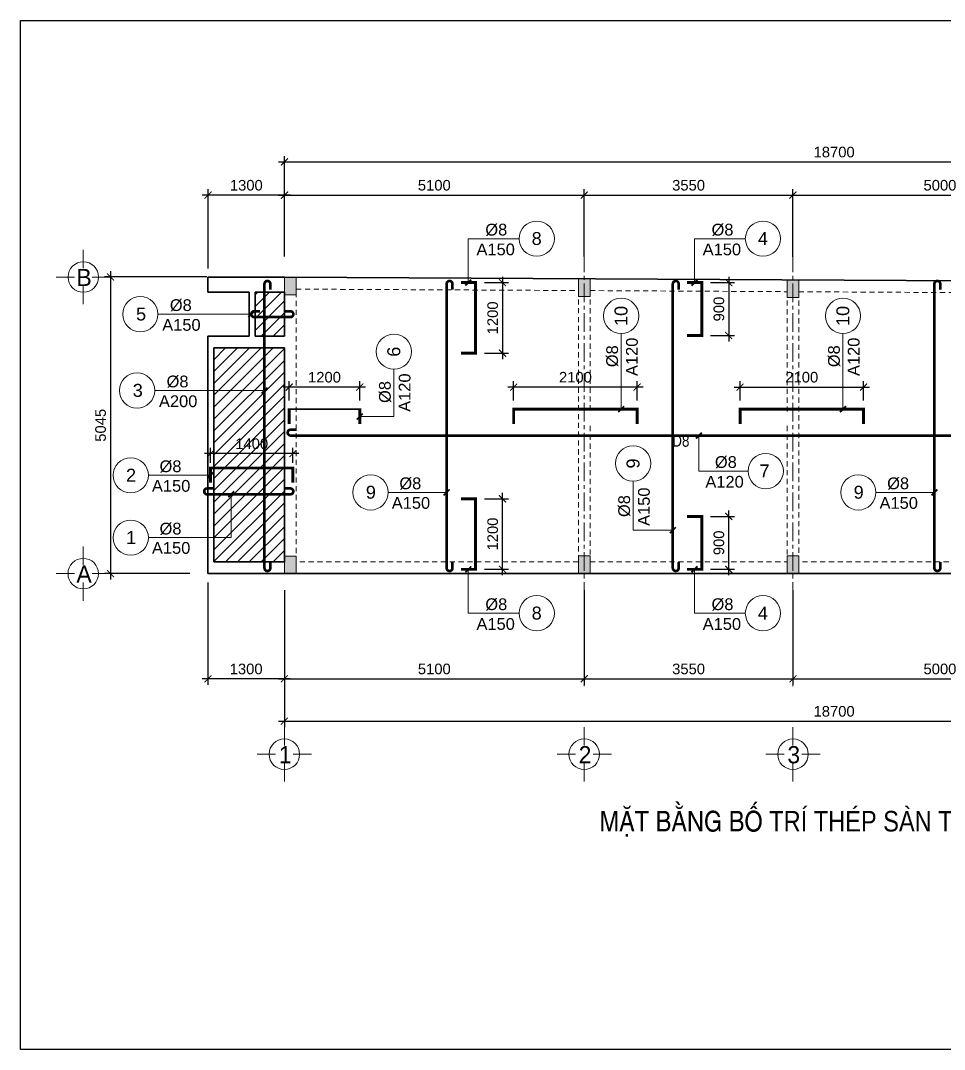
# Model space of a CAD drawing. Header units: millimetres. Extents: x -559287 to -299624, y 2351330 to 2655682.
# Drawn here: x -508897 to -493184, y 2475240 to 2492738 of the extents above; entities that cross this region are included whole.
import ezdxf
from ezdxf.enums import TextEntityAlignment as Align

# ---------------------------------------------------------------- set-up
doc = ezdxf.new("R2010")
doc.units = ezdxf.units.MM
doc.header["$LTSCALE"] = 10
for name, pattern in [('CENTER', [50.800000000000004, 31.75, -6.35, 6.35, -6.35]), ('HIDDEN', [0.3, 0.175, -0.125]), ('HIDDENX2', [0.75, 0.5, -0.25])]:
    doc.linetypes.add(name, pattern=pattern)
doc.layers.get('0').update_dxf_attribs({"lineweight": 20})
doc.layers.get('Defpoints').update_dxf_attribs({"lineweight": 20})
for name, color, linetype, lineweight in [('BTCT', 7, 'Continuous', 20), ('Dim', 251, 'Continuous', 15), ('Hatch', 137, 'Continuous', 5), ('net bao', 50, 'Continuous', 5), ('Net khuat', 76, 'HIDDENX2', 15), ('Net manh', 8, 'Continuous', 13), ('Net-thay', 252, 'Continuous', 9), ('Text', 54, 'Continuous', 25), ('Thep dai', 2, 'Continuous', 50), ('Thep doc', 140, 'Continuous', 60), ('Tim', 144, 'CENTER', 9), ('Tuong', 1, 'Continuous', 30)]:
    doc.layers.add(name, color=color, linetype=linetype, lineweight=lineweight)
doc.layers.add('ththep', color=3, linetype='Continuous')
doc.styles.add('HELVE', font='VHAVAN.TTF', dxfattribs={"height": 800})
doc.styles.add('IN-NHO', font='VHELVEN.TTF', dxfattribs={"height": 200})
doc.styles.add('NGHIA5', font='arial_0.ttf', dxfattribs={"height": 180})
doc.styles.add('STYLE1-S1', font='VHARIALN.TTF')
doc.dimstyles.new('dim100', dxfattribs={"dimscale": 100, "dimtxt": 180, "dimasz": 1.2, "dimexe": 1, "dimexo": 1.5, "dimgap": 0.75, "dimtad": 1, "dimdec": 0, "dimzin": 0, "dimdsep": 46, "dimtxsty": 'NGHIA5', "dimblk1": 'ARCHTICK', "dimblk2": 'ARCHTICK', "dimsah": 1, "dimcen": 0.09, "dimdle": 1, "dimclrd": 256, "dimclre": 256, "dimclrt": 54, "dimadec": 0, "dimazin": 0, "dimtfac": 1, "dimtdec": 0, "dimtofl": 0, "dimtmove": 2, "dimatfit": 3, "dimfxl": 0, "dimtolj": 1, "dimtzin": 0, "dimarcsym": 0})

# ---------------------------------------------------------------- blocks, each defined once
blk = doc.blocks.new('_ARCHTICK')
at = {"color": 0, "linetype": 'ByBlock', "const_width": 0.15}
blk.add_lwpolyline([(-0.5, -0.5), (0.5, 0.5)], dxfattribs=at)
blk = doc.blocks.new('*D678')
at = {"layer": 'Defpoints', "color": 0, "transparency": 16777216}
for p in [(-504410.3011356059, 2483201.710111333), (-499310.5929800128, 2483201.723476426), (-499310.5929800128, 2481542.752241842)]:
    blk.add_point(p, dxfattribs=at)
at = {"layer": 'Dim', "lineweight": -2, "transparency": 16777216}
for p, q in [((-504410.3011356059, 2483051.710111333), (-504410.3011356059, 2481442.752241842)), ((-499310.5929800128, 2483051.723476426), (-499310.5929800128, 2481442.752241842)), ((-504510.3011356059, 2481542.752241842), (-499210.5929800128, 2481542.752241842))]:
    blk.add_line(p, q, dxfattribs=at)
at = {"layer": 'Dim', "lineweight": -2, "transparency": 16777216, "xscale": 120, "yscale": 120, "zscale": 120, "rotation": 180}
blk.add_blockref('_ARCHTICK', (-504410.3011356059, 2481542.752241842), dxfattribs=at)
at = {"layer": 'Dim', "lineweight": -2, "transparency": 16777216, "xscale": 120, "yscale": 120, "zscale": 120}
blk.add_blockref('_ARCHTICK', (-499310.5929800128, 2481542.752241842), dxfattribs=at)
at = {"layer": 'Dim', "color": 54, "transparency": 16777216, "insert": (-501860.4470578093, 2481709.655379632), "char_height": 180, "attachment_point": 5, "style": 'NGHIA5'}
blk.add_mtext('\\A1;5100', dxfattribs=at)
blk = doc.blocks.new('*D679')
at = {"layer": 'Defpoints', "color": 0, "transparency": 16777216}
for p in [(-499310.5929800128, 2483201.723476426), (-495760.5929800128, 2483201.723476426), (-495760.5929800128, 2481542.752241842)]:
    blk.add_point(p, dxfattribs=at)
at = {"layer": 'Dim', "lineweight": -2, "transparency": 16777216}
for p, q in [((-499310.5929800128, 2483051.723476426), (-499310.5929800128, 2481442.752241842)), ((-495760.5929800128, 2483051.723476426), (-495760.5929800128, 2481442.752241842)), ((-499410.5929800128, 2481542.752241842), (-495660.5929800128, 2481542.752241842))]:
    blk.add_line(p, q, dxfattribs=at)
at = {"layer": 'Dim', "lineweight": -2, "transparency": 16777216, "xscale": 120, "yscale": 120, "zscale": 120, "rotation": 180}
blk.add_blockref('_ARCHTICK', (-499310.5929800128, 2481542.752241842), dxfattribs=at)
at = {"layer": 'Dim', "lineweight": -2, "transparency": 16777216, "xscale": 120, "yscale": 120, "zscale": 120}
blk.add_blockref('_ARCHTICK', (-495760.5929800128, 2481542.752241842), dxfattribs=at)
at = {"layer": 'Dim', "color": 54, "transparency": 16777216, "insert": (-497535.5929800128, 2481709.716771173), "char_height": 180, "attachment_point": 5, "style": 'NGHIA5'}
blk.add_mtext('\\A1;3550', dxfattribs=at)
blk = doc.blocks.new('*D680')
at = {"layer": 'Defpoints', "color": 0, "transparency": 16777216}
for p in [(-495760.5929800128, 2483201.723476426), (-490760.5929800128, 2483201.723476426), (-490760.5929800128, 2481542.752241842)]:
    blk.add_point(p, dxfattribs=at)
at = {"layer": 'Dim', "lineweight": -2, "transparency": 16777216}
for p, q in [((-495760.5929800128, 2483051.723476426), (-495760.5929800128, 2481442.752241842)), ((-490760.5929800128, 2483051.723476426), (-490760.5929800128, 2481442.752241842)), ((-495860.5929800128, 2481542.752241842), (-490660.5929800128, 2481542.752241842))]:
    blk.add_line(p, q, dxfattribs=at)
at = {"layer": 'Dim', "lineweight": -2, "transparency": 16777216, "xscale": 120, "yscale": 120, "zscale": 120, "rotation": 180}
blk.add_blockref('_ARCHTICK', (-495760.5929800128, 2481542.752241842), dxfattribs=at)
at = {"layer": 'Dim', "lineweight": -2, "transparency": 16777216, "xscale": 120, "yscale": 120, "zscale": 120}
blk.add_blockref('_ARCHTICK', (-490760.5929800128, 2481542.752241842), dxfattribs=at)
at = {"layer": 'Dim', "color": 54, "transparency": 16777216, "insert": (-493260.5929800128, 2481709.655379632), "char_height": 180, "attachment_point": 5, "style": 'NGHIA5'}
blk.add_mtext('\\A1;5000', dxfattribs=at)
blk = doc.blocks.new('*D682')
at = {"layer": 'Defpoints', "color": 0, "transparency": 16777216}
for p in [(-504410.3011356059, 2483201.710111333), (-485710.5929800128, 2483201.723476426), (-485710.5929800128, 2480822.229463347)]:
    blk.add_point(p, dxfattribs=at)
at = {"layer": 'Dim', "lineweight": -2, "transparency": 16777216}
for p, q in [((-504410.3011356059, 2483051.710111333), (-504410.3011356059, 2480722.229463347)), ((-485710.5929800128, 2483051.723476426), (-485710.5929800128, 2480722.229463347)), ((-504510.3011356059, 2480822.229463347), (-485610.5929800128, 2480822.229463347))]:
    blk.add_line(p, q, dxfattribs=at)
at = {"layer": 'Dim', "lineweight": -2, "transparency": 16777216, "xscale": 120, "yscale": 120, "zscale": 120, "rotation": 180}
blk.add_blockref('_ARCHTICK', (-504410.3011356059, 2480822.229463347), dxfattribs=at)
at = {"layer": 'Dim', "lineweight": -2, "transparency": 16777216, "xscale": 120, "yscale": 120, "zscale": 120}
blk.add_blockref('_ARCHTICK', (-485710.5929800128, 2480822.229463347), dxfattribs=at)
at = {"layer": 'Dim', "color": 54, "transparency": 16777216, "insert": (-495060.4470578093, 2480989.132601137), "char_height": 180, "attachment_point": 5, "style": 'NGHIA5'}
blk.add_mtext('\\A1;18700', dxfattribs=at)
blk = doc.blocks.new('truc ngang-helve')
for points in [[(0, -4.802440907544224), (0, 0)], [(-2.325193748962192, -7.127634656506416), (-7.127634656506416, -7.127634656506416)], [(2.325193748962192, -7.127634656506416), (7.127634656506416, -7.127634656506416)], [(0, -9.452828405468608), (0, -14.25526931301283)]]:
    blk.add_lwpolyline(points)
blk.add_circle((0, -7.127634656506416), 4)
at = {"style": 'HELVE'}
blk.add_attdef('A', text='', height=4.5, dxfattribs=at).set_placement((0.02702979045830034, -7.007037711264502), align=Align.MIDDLE_CENTER)
blk = doc.blocks.new('*D683')
at = {"layer": 'Defpoints', "color": 0, "transparency": 16777216}
for p in [(-505580.4059008165, 2488377.334091094), (-507368.5446244971, 2483331.960701331), (-505869.4760290078, 2483331.960701331)]:
    blk.add_point(p, dxfattribs=at)
at = {"layer": 'Dim', "lineweight": -2, "transparency": 16777216}
for p, q in [((-505730.4059008165, 2488377.334091094), (-507468.5446244971, 2488377.334091094)), ((-507368.5446244971, 2488477.334091094), (-507368.5446244971, 2483231.960701331)), ((-506019.4760290078, 2483331.960701331), (-507468.5446244971, 2483331.960701331))]:
    blk.add_line(p, q, dxfattribs=at)
at = {"layer": 'Dim', "lineweight": -2, "transparency": 16777216, "xscale": 120, "yscale": 120, "zscale": 120}
for p, rotation in [((-507368.5446244971, 2488377.334091094), 90), ((-507368.5446244971, 2483331.960701331), 270)]:
    blk.add_blockref('_ARCHTICK', p, dxfattribs=dict(at, rotation=rotation))
at = {"layer": 'Dim', "color": 54, "transparency": 16777216, "insert": (-507535.4477622873, 2485854.647396212), "char_height": 180, "attachment_point": 5, "rotation": 90, "style": 'NGHIA5'}
blk.add_mtext('\\A1;5045', dxfattribs=at)
blk = doc.blocks.new('*D684')
at = {"layer": 'Defpoints', "color": 0, "transparency": 16777216}
for p in [(-499310.5929800128, 2489769.0464934), (-504410.4877142855, 2488576.471614989), (-499310.5929800128, 2488576.471614989)]:
    blk.add_point(p, dxfattribs=at)
at = {"layer": 'Dim', "lineweight": -2, "transparency": 16777216}
for p, q in [((-504410.4877142855, 2488726.471614989), (-504410.4877142855, 2489869.0464934)), ((-499310.5929800128, 2488726.471614989), (-499310.5929800128, 2489869.0464934)), ((-504510.4877142855, 2489769.0464934), (-499210.5929800128, 2489769.0464934))]:
    blk.add_line(p, q, dxfattribs=at)
at = {"layer": 'Dim', "lineweight": -2, "transparency": 16777216, "xscale": 120, "yscale": 120, "zscale": 120, "rotation": 180}
blk.add_blockref('_ARCHTICK', (-504410.4877142855, 2489769.0464934), dxfattribs=at)
at = {"layer": 'Dim', "lineweight": -2, "transparency": 16777216, "xscale": 120, "yscale": 120, "zscale": 120}
blk.add_blockref('_ARCHTICK', (-499310.5929800128, 2489769.0464934), dxfattribs=at)
at = {"layer": 'Dim', "color": 54, "transparency": 16777216, "insert": (-501860.5403471491, 2489935.94963119), "char_height": 180, "attachment_point": 5, "style": 'NGHIA5'}
blk.add_mtext('\\A1;5100', dxfattribs=at)
blk = doc.blocks.new('*D685')
at = {"layer": 'Defpoints', "color": 0, "transparency": 16777216}
for p in [(-495760.5929800128, 2489769.0464934), (-499310.5929800128, 2488576.471614989), (-495760.5929800128, 2488570.298501291)]:
    blk.add_point(p, dxfattribs=at)
at = {"layer": 'Dim', "lineweight": -2, "transparency": 16777216}
for p, q in [((-499310.5929800128, 2488726.471614989), (-499310.5929800128, 2489869.0464934)), ((-495760.5929800128, 2488720.298501291), (-495760.5929800128, 2489869.0464934)), ((-499410.5929800128, 2489769.0464934), (-495660.5929800128, 2489769.0464934))]:
    blk.add_line(p, q, dxfattribs=at)
at = {"layer": 'Dim', "lineweight": -2, "transparency": 16777216, "xscale": 120, "yscale": 120, "zscale": 120, "rotation": 180}
blk.add_blockref('_ARCHTICK', (-499310.5929800128, 2489769.0464934), dxfattribs=at)
at = {"layer": 'Dim', "lineweight": -2, "transparency": 16777216, "xscale": 120, "yscale": 120, "zscale": 120}
blk.add_blockref('_ARCHTICK', (-495760.5929800128, 2489769.0464934), dxfattribs=at)
at = {"layer": 'Dim', "color": 54, "transparency": 16777216, "insert": (-497535.5929800128, 2489936.011022731), "char_height": 180, "attachment_point": 5, "style": 'NGHIA5'}
blk.add_mtext('\\A1;3550', dxfattribs=at)
blk = doc.blocks.new('*D686')
at = {"layer": 'Defpoints', "color": 0, "transparency": 16777216}
for p in [(-490760.5929800128, 2489769.0464934), (-495760.5929800128, 2488570.298501291), (-490760.5929800128, 2488576.471614989)]:
    blk.add_point(p, dxfattribs=at)
at = {"layer": 'Dim', "lineweight": -2, "transparency": 16777216}
for p, q in [((-495760.5929800128, 2488720.298501291), (-495760.5929800128, 2489869.0464934)), ((-490760.5929800128, 2488726.471614989), (-490760.5929800128, 2489869.0464934)), ((-495860.5929800128, 2489769.0464934), (-490660.5929800128, 2489769.0464934))]:
    blk.add_line(p, q, dxfattribs=at)
at = {"layer": 'Dim', "lineweight": -2, "transparency": 16777216, "xscale": 120, "yscale": 120, "zscale": 120, "rotation": 180}
blk.add_blockref('_ARCHTICK', (-495760.5929800128, 2489769.0464934), dxfattribs=at)
at = {"layer": 'Dim', "lineweight": -2, "transparency": 16777216, "xscale": 120, "yscale": 120, "zscale": 120}
blk.add_blockref('_ARCHTICK', (-490760.5929800128, 2489769.0464934), dxfattribs=at)
at = {"layer": 'Dim', "color": 54, "transparency": 16777216, "insert": (-493260.5929800128, 2489935.94963119), "char_height": 180, "attachment_point": 5, "style": 'NGHIA5'}
blk.add_mtext('\\A1;5000', dxfattribs=at)
blk = doc.blocks.new('*D688')
at = {"layer": 'Defpoints', "color": 0, "transparency": 16777216}
for p in [(-485710.3233015332, 2490333.446106889), (-504410.4877142855, 2488576.471614989), (-485710.3233015332, 2488411.715930861)]:
    blk.add_point(p, dxfattribs=at)
at = {"layer": 'Dim', "lineweight": -2, "transparency": 16777216}
for p, q in [((-504510.4877142855, 2490333.446106889), (-485610.3233015332, 2490333.446106889)), ((-504410.4877142855, 2488726.471614989), (-504410.4877142855, 2490433.446106889)), ((-485710.3233015332, 2488561.715930861), (-485710.3233015332, 2490433.446106889))]:
    blk.add_line(p, q, dxfattribs=at)
at = {"layer": 'Dim', "lineweight": -2, "transparency": 16777216, "xscale": 120, "yscale": 120, "zscale": 120, "rotation": 180}
blk.add_blockref('_ARCHTICK', (-504410.4877142855, 2490333.446106889), dxfattribs=at)
at = {"layer": 'Dim', "lineweight": -2, "transparency": 16777216, "xscale": 120, "yscale": 120, "zscale": 120}
blk.add_blockref('_ARCHTICK', (-485710.3233015332, 2490333.446106889), dxfattribs=at)
at = {"layer": 'Dim', "color": 54, "transparency": 16777216, "insert": (-495060.4055079094, 2490500.349244679), "char_height": 180, "attachment_point": 5, "style": 'NGHIA5'}
blk.add_mtext('\\A1;18700', dxfattribs=at)
blk = doc.blocks.new('*D690')
at = {"layer": 'Defpoints', "color": 0, "transparency": 16777216}
for p in [(-501157.5462040918, 2484604.87349627), (-500700.1397225009, 2484604.87349627), (-501157.5462040911, 2483404.87349627)]:
    blk.add_point(p, dxfattribs=at)
at = {"layer": 'Dim', "lineweight": -2, "transparency": 16777216}
for p, q in [((-500700.1397225009, 2483304.87349627), (-500700.1397225009, 2484704.87349627)), ((-501007.5462040918, 2484604.87349627), (-500600.1397225009, 2484604.87349627)), ((-501007.5462040911, 2483404.87349627), (-500600.1397225009, 2483404.87349627))]:
    blk.add_line(p, q, dxfattribs=at)
at = {"layer": 'Dim', "lineweight": -2, "transparency": 16777216, "xscale": 120, "yscale": 120, "zscale": 120}
for p, rotation in [((-500700.1397225009, 2484604.87349627), 90), ((-500700.1397225009, 2483404.87349627), 270)]:
    blk.add_blockref('_ARCHTICK', p, dxfattribs=dict(at, rotation=rotation))
at = {"layer": 'Dim', "color": 54, "transparency": 16777216, "insert": (-500867.0428602911, 2484004.87349627), "char_height": 180, "attachment_point": 5, "rotation": 90, "style": 'NGHIA5'}
blk.add_mtext('\\A1;1200', dxfattribs=at)
blk = doc.blocks.new('*D691')
at = {"layer": 'Defpoints', "color": 0, "ltscale": 3, "transparency": 16777216}
for p in [(-504328.2508535855, 2486504.235967808), (-504328.2508535855, 2486128.196841082), (-503128.2508535855, 2486128.19684108)]:
    blk.add_point(p, dxfattribs=at)
at = {"layer": 'Dim', "lineweight": -2, "ltscale": 3, "transparency": 16777216}
for p, q in [((-503028.2508535855, 2486504.235967808), (-504428.2508535855, 2486504.235967808)), ((-504328.2508535855, 2486278.196841082), (-504328.2508535855, 2486604.235967808)), ((-503128.2508535855, 2486278.19684108), (-503128.2508535855, 2486604.235967808))]:
    blk.add_line(p, q, dxfattribs=at)
at = {"layer": 'Dim', "lineweight": -2, "ltscale": 3, "transparency": 16777216, "xscale": 120, "yscale": 120, "zscale": 120, "rotation": 180}
blk.add_blockref('_ARCHTICK', (-504328.2508535855, 2486504.235967808), dxfattribs=at)
at = {"layer": 'Dim', "lineweight": -2, "ltscale": 3, "transparency": 16777216, "xscale": 120, "yscale": 120, "zscale": 120}
blk.add_blockref('_ARCHTICK', (-503128.2508535855, 2486504.235967808), dxfattribs=at)
at = {"layer": 'Dim', "color": 54, "ltscale": 3, "transparency": 16777216, "insert": (-503728.2508535855, 2486671.139105598), "char_height": 180, "attachment_point": 5, "style": 'NGHIA5'}
blk.add_mtext('\\A1;1200', dxfattribs=at)
blk = doc.blocks.new('*D700')
at = {"layer": 'Defpoints', "color": 0, "ltscale": 3, "transparency": 16777216}
for p in [(-500510.5929800123, 2486504.235967808), (-500510.5929800123, 2486128.196841082), (-498410.5929800123, 2486128.19684108)]:
    blk.add_point(p, dxfattribs=at)
at = {"layer": 'Dim', "lineweight": -2, "ltscale": 3, "transparency": 16777216}
for p, q in [((-498310.5929800123, 2486504.235967808), (-500610.5929800123, 2486504.235967808)), ((-500510.5929800123, 2486278.196841082), (-500510.5929800123, 2486604.235967808)), ((-498410.5929800123, 2486278.19684108), (-498410.5929800123, 2486604.235967808))]:
    blk.add_line(p, q, dxfattribs=at)
at = {"layer": 'Dim', "lineweight": -2, "ltscale": 3, "transparency": 16777216, "xscale": 120, "yscale": 120, "zscale": 120, "rotation": 180}
blk.add_blockref('_ARCHTICK', (-500510.5929800123, 2486504.235967808), dxfattribs=at)
at = {"layer": 'Dim', "lineweight": -2, "ltscale": 3, "transparency": 16777216, "xscale": 120, "yscale": 120, "zscale": 120}
blk.add_blockref('_ARCHTICK', (-498410.5929800123, 2486504.235967808), dxfattribs=at)
at = {"layer": 'Dim', "color": 54, "ltscale": 3, "transparency": 16777216, "insert": (-499460.5929800123, 2486671.139105598), "char_height": 180, "attachment_point": 5, "style": 'NGHIA5'}
blk.add_mtext('\\A1;2100', dxfattribs=at)
blk = doc.blocks.new('*D701')
at = {"layer": 'Defpoints', "color": 0, "ltscale": 3, "transparency": 16777216}
for p in [(-494560.5929800132, 2486504.235967808), (-496660.5929800132, 2486128.19684108), (-494560.5929800132, 2486128.196841082)]:
    blk.add_point(p, dxfattribs=at)
at = {"layer": 'Dim', "lineweight": -2, "ltscale": 3, "transparency": 16777216}
for p, q in [((-496760.5929800132, 2486504.235967808), (-494460.5929800132, 2486504.235967808)), ((-496660.5929800132, 2486278.19684108), (-496660.5929800132, 2486604.235967808)), ((-494560.5929800132, 2486278.196841082), (-494560.5929800132, 2486604.235967808))]:
    blk.add_line(p, q, dxfattribs=at)
at = {"layer": 'Dim', "lineweight": -2, "ltscale": 3, "transparency": 16777216, "xscale": 120, "yscale": 120, "zscale": 120, "rotation": 180}
blk.add_blockref('_ARCHTICK', (-496660.5929800132, 2486504.235967808), dxfattribs=at)
at = {"layer": 'Dim', "lineweight": -2, "ltscale": 3, "transparency": 16777216, "xscale": 120, "yscale": 120, "zscale": 120}
blk.add_blockref('_ARCHTICK', (-494560.5929800132, 2486504.235967808), dxfattribs=at)
at = {"layer": 'Dim', "color": 54, "ltscale": 3, "transparency": 16777216, "insert": (-495610.5929800132, 2486671.139105598), "char_height": 180, "attachment_point": 5, "style": 'NGHIA5'}
blk.add_mtext('\\A1;2100', dxfattribs=at)
blk = doc.blocks.new('*D692')
at = {"layer": 'Defpoints', "color": 0, "transparency": 16777216}
for p in [(-501157.5462040911, 2488281.184038557), (-501157.5462040918, 2487081.184038557), (-500700.1397225008, 2487081.184038557)]:
    blk.add_point(p, dxfattribs=at)
at = {"layer": 'Dim', "lineweight": -2, "transparency": 16777216}
for p, q in [((-500700.1397225008, 2488381.184038557), (-500700.1397225008, 2486981.184038557)), ((-501007.5462040911, 2488281.184038557), (-500600.1397225008, 2488281.184038557)), ((-501007.5462040918, 2487081.184038557), (-500600.1397225008, 2487081.184038557))]:
    blk.add_line(p, q, dxfattribs=at)
at = {"layer": 'Dim', "lineweight": -2, "transparency": 16777216, "xscale": 120, "yscale": 120, "zscale": 120}
for p, rotation in [((-500700.1397225008, 2488281.184038557), 90), ((-500700.1397225008, 2487081.184038557), 270)]:
    blk.add_blockref('_ARCHTICK', p, dxfattribs=dict(at, rotation=rotation))
at = {"layer": 'Dim', "color": 54, "transparency": 16777216, "insert": (-500867.042860291, 2487681.184038557), "char_height": 180, "attachment_point": 5, "rotation": 90, "style": 'NGHIA5'}
blk.add_mtext('\\A1;1200', dxfattribs=at)
blk = doc.blocks.new('*D693')
at = {"layer": 'Defpoints', "color": 0, "transparency": 16777216}
for p in [(-497310.1690433783, 2484304.87349627), (-496852.7625617873, 2484304.87349627), (-497310.1690433776, 2483404.87349627)]:
    blk.add_point(p, dxfattribs=at)
at = {"layer": 'Dim', "lineweight": -2, "transparency": 16777216}
for p, q in [((-496852.7625617873, 2483304.87349627), (-496852.7625617873, 2484404.87349627)), ((-497160.1690433783, 2484304.87349627), (-496752.7625617873, 2484304.87349627)), ((-497160.1690433776, 2483404.87349627), (-496752.7625617873, 2483404.87349627))]:
    blk.add_line(p, q, dxfattribs=at)
at = {"layer": 'Dim', "lineweight": -2, "transparency": 16777216, "xscale": 120, "yscale": 120, "zscale": 120}
for p, rotation in [((-496852.7625617873, 2484304.87349627), 90), ((-496852.7625617873, 2483404.87349627), 270)]:
    blk.add_blockref('_ARCHTICK', p, dxfattribs=dict(at, rotation=rotation))
at = {"layer": 'Dim', "color": 54, "transparency": 16777216, "insert": (-497019.6656995775, 2483854.87349627), "char_height": 180, "attachment_point": 5, "rotation": 90, "style": 'NGHIA5'}
blk.add_mtext('\\A1;900', dxfattribs=at)
blk = doc.blocks.new('*D702')
at = {"layer": 'Defpoints', "color": 0, "transparency": 16777216}
for p in [(-497310.1690433776, 2488281.184038557), (-497310.1690433783, 2487381.184038557), (-496852.7625617873, 2487381.184038557)]:
    blk.add_point(p, dxfattribs=at)
at = {"layer": 'Dim', "lineweight": -2, "transparency": 16777216}
for p, q in [((-496852.7625617873, 2488381.184038557), (-496852.7625617873, 2487281.184038557)), ((-497160.1690433776, 2488281.184038557), (-496752.7625617873, 2488281.184038557)), ((-497160.1690433783, 2487381.184038557), (-496752.7625617873, 2487381.184038557))]:
    blk.add_line(p, q, dxfattribs=at)
at = {"layer": 'Dim', "lineweight": -2, "transparency": 16777216, "xscale": 120, "yscale": 120, "zscale": 120}
for p, rotation in [((-496852.7625617873, 2488281.184038557), 90), ((-496852.7625617873, 2487381.184038557), 270)]:
    blk.add_blockref('_ARCHTICK', p, dxfattribs=dict(at, rotation=rotation))
at = {"layer": 'Dim', "color": 54, "transparency": 16777216, "insert": (-497019.6656995775, 2487831.184038557), "char_height": 180, "attachment_point": 5, "rotation": 90, "style": 'NGHIA5'}
blk.add_mtext('\\A1;900', dxfattribs=at)
blk = doc.blocks.new('*D696')
at = {"layer": 'Defpoints', "color": 0, "ltscale": 3, "transparency": 16777216}
for p in [(-505666.0943739433, 2485372.331426191), (-505666.0943739433, 2485067.35525819), (-504266.0943739433, 2485067.355258188)]:
    blk.add_point(p, dxfattribs=at)
at = {"layer": 'Dim', "lineweight": -2, "ltscale": 3, "transparency": 16777216}
for p, q in [((-505666.0943739433, 2485217.35525819), (-505666.0943739433, 2485472.331426191)), ((-504266.0943739433, 2485217.355258188), (-504266.0943739433, 2485472.331426191)), ((-504166.0943739433, 2485372.331426191), (-505766.0943739433, 2485372.331426191))]:
    blk.add_line(p, q, dxfattribs=at)
at = {"layer": 'Dim', "lineweight": -2, "ltscale": 3, "transparency": 16777216, "xscale": 120, "yscale": 120, "zscale": 120, "rotation": 180}
blk.add_blockref('_ARCHTICK', (-505666.0943739433, 2485372.331426191), dxfattribs=at)
at = {"layer": 'Dim', "lineweight": -2, "ltscale": 3, "transparency": 16777216, "xscale": 120, "yscale": 120, "zscale": 120}
blk.add_blockref('_ARCHTICK', (-504266.0943739433, 2485372.331426191), dxfattribs=at)
at = {"layer": 'Dim', "color": 54, "ltscale": 3, "transparency": 16777216, "insert": (-504966.0943739433, 2485539.234563981), "char_height": 180, "attachment_point": 5, "style": 'NGHIA5'}
blk.add_mtext('\\A1;1400', dxfattribs=at)
blk = doc.blocks.new('*D697')
at = {"layer": 'Defpoints', "color": 0, "transparency": 16777216}
for p in [(-505710.1251734423, 2483331.960701331), (-504410.3011356059, 2483201.710111333), (-505710.1251734423, 2481542.752241842)]:
    blk.add_point(p, dxfattribs=at)
at = {"layer": 'Dim', "lineweight": -2, "transparency": 16777216}
for p, q in [((-505710.1251734423, 2483181.960701331), (-505710.1251734423, 2481442.752241842)), ((-504410.3011356059, 2483051.710111333), (-504410.3011356059, 2481442.752241842)), ((-504310.3011356059, 2481542.752241842), (-505810.1251734423, 2481542.752241842))]:
    blk.add_line(p, q, dxfattribs=at)
at = {"layer": 'Dim', "lineweight": -2, "transparency": 16777216, "xscale": 120, "yscale": 120, "zscale": 120, "rotation": 180}
blk.add_blockref('_ARCHTICK', (-505710.1251734423, 2481542.752241842), dxfattribs=at)
at = {"layer": 'Dim', "lineweight": -2, "transparency": 16777216, "xscale": 120, "yscale": 120, "zscale": 120}
blk.add_blockref('_ARCHTICK', (-504410.3011356059, 2481542.752241842), dxfattribs=at)
at = {"layer": 'Dim', "color": 54, "transparency": 16777216, "insert": (-505060.2131545241, 2481709.716771173), "char_height": 180, "attachment_point": 5, "style": 'NGHIA5'}
blk.add_mtext('\\A1;1300', dxfattribs=at)
blk = doc.blocks.new('*D698')
at = {"layer": 'Defpoints', "color": 0, "transparency": 16777216}
for p in [(-505707.8824649341, 2489769.0464934), (-504407.7481123977, 2488576.471614989), (-505707.8824649341, 2488371.767803494)]:
    blk.add_point(p, dxfattribs=at)
at = {"layer": 'Dim', "lineweight": -2, "transparency": 16777216}
for p, q in [((-505707.8824649341, 2488521.767803494), (-505707.8824649341, 2489869.0464934)), ((-504407.7481123977, 2488726.471614989), (-504407.7481123977, 2489869.0464934)), ((-504307.7481123977, 2489769.0464934), (-505807.8824649341, 2489769.0464934))]:
    blk.add_line(p, q, dxfattribs=at)
at = {"layer": 'Dim', "lineweight": -2, "transparency": 16777216, "xscale": 120, "yscale": 120, "zscale": 120, "rotation": 180}
blk.add_blockref('_ARCHTICK', (-505707.8824649341, 2489769.0464934), dxfattribs=at)
at = {"layer": 'Dim', "lineweight": -2, "transparency": 16777216, "xscale": 120, "yscale": 120, "zscale": 120}
blk.add_blockref('_ARCHTICK', (-504407.7481123977, 2489769.0464934), dxfattribs=at)
at = {"layer": 'Dim', "color": 54, "transparency": 16777216, "insert": (-505057.8152886659, 2489936.011022731), "char_height": 180, "attachment_point": 5, "style": 'NGHIA5'}
blk.add_mtext('\\A1;1300', dxfattribs=at)

msp = doc.modelspace()

# ---------------------------------------------------------------- hatches: boundary and pattern name
at = {"layer": 'Hatch'}
h = msp.add_hatch(dxfattribs=at)
h.set_pattern_fill('ANSI31', color=256, scale=45, style=0)
h.set_pattern_definition([(45, (-455351.286185036, 2354571.150279), (-101.027881362028, 101.027881362028), [])])
h.paths.add_polyline_path([(-504409.487714285, 2488121.346331811), (-504909.8824649341, 2488121.34633181), (-504909.8824649341, 2487371.540811453), (-504409.4877142853, 2487371.540811453)])
h.paths.add_polyline_path([(-504409.487714285, 2487171.540811452), (-505610.3011356059, 2487171.540811452), (-505610.3011356059, 2483526.960701331), (-504409.4877142855, 2483526.960701331)])
h.paths.add_polyline_path([(-504973.237231086, 2485697.331426191), (-504358.9515168003, 2485697.331426191), (-504358.9515168003, 2485397.331426191), (-504973.237231086, 2485397.331426191)], flags=9)

# ---------------------------------------------------------------- linework, layer by layer
at = {"layer": 'BTCT'}
for points in [[(-499209.9575894913, 2488345.706103183), (-499209.9575894913, 2488045.706103183), (-499409.9575894913, 2488045.706103183), (-499409.9575894913, 2488345.706103183)], [(-495659.5542738675, 2488326.305964197), (-495659.5542738675, 2488026.305964197), (-495859.5542738675, 2488026.305964197), (-495859.5542738675, 2488326.305964197)], [(-499410.5929800128, 2483331.960701331), (-499410.5929800128, 2483631.960701331), (-499210.5929800128, 2483631.960701331), (-499210.5929800128, 2483331.960701331)], [(-495860.5929800128, 2483331.960701331), (-495860.5929800128, 2483631.960701331), (-495660.5929800128, 2483631.960701331), (-495660.5929800128, 2483331.960701331)]]:
    msp.add_lwpolyline(points, close=True, dxfattribs=at)
for points in [[(-504409.4877142855, 2488371.770342795), (-504209.4877142855, 2488371.770342795), (-504409.4877142855, 2488071.770342795), (-504209.4877142855, 2488071.770342795)], [(-499409.9575894913, 2488345.706103183), (-499209.9575894913, 2488345.706103183), (-499409.9575894913, 2488045.706103183), (-499209.9575894913, 2488045.706103183)], [(-495859.5542738675, 2488326.305964197), (-495659.5542738675, 2488326.305964197), (-495859.5542738675, 2488026.305964197), (-495659.5542738675, 2488026.305964197)], [(-504209.4877142855, 2483331.540811453), (-504409.4877142855, 2483331.540811453), (-504209.4877142855, 2483631.540811453), (-504409.4877142855, 2483631.540811453)], [(-499210.5929800128, 2483331.960701331), (-499410.5929800128, 2483331.960701331), (-499210.5929800128, 2483631.960701331), (-499410.5929800128, 2483631.960701331)], [(-495660.5929800128, 2483331.960701331), (-495860.5929800128, 2483331.960701331), (-495660.5929800128, 2483631.960701331), (-495860.5929800128, 2483631.960701331)]]:
    msp.add_solid(points, dxfattribs=at)
at = {"layer": 'net bao'}
for points in [[(-504209.4877142855, 2488371.770342795), (-504209.4877142855, 2488071.770342795), (-504409.4877142855, 2488071.770342795), (-504409.4877142855, 2488371.770342795)], [(-504409.4877142855, 2483331.540811453), (-504409.4877142855, 2483631.540811453), (-504209.4877142855, 2483631.540811453), (-504209.4877142855, 2483331.540811453)]]:
    msp.add_lwpolyline(points, close=True, dxfattribs=at)
at = {"layer": 'Net khuat', "linetype": 'HIDDEN', "ltscale": 50}
for p, q in [((-504209.4877142855, 2488170.671976342), (-499410.5929800128, 2488146.25301005)), ((-504209.4877142855, 2483531.960701331), (-504209.4877142855, 2488170.671976342)), ((-499410.5929800128, 2488146.253010049), (-499410.5929800128, 2483531.96070133)), ((-499210.5929800125, 2488145.160168631), (-495860.592980013, 2488126.855074879)), ((-499210.5929800128, 2488145.160168631), (-499210.5929800128, 2486043.402505426)), ((-495860.592980013, 2488126.855074878), (-495860.592980013, 2486043.402505426)), ((-495660.592980013, 2488125.76223346), (-490860.5929800128, 2488099.534039426)), ((-495660.592980013, 2488125.76223346), (-495660.5929800128, 2483531.96070133)), ((-499210.5929800128, 2485843.402505426), (-499210.5929800128, 2483531.960701331)), ((-495860.592980013, 2485843.402505426), (-495860.592980013, 2483531.960701331)), ((-499410.5929800128, 2483531.960701331), (-504209.4877142855, 2483531.960701331)), ((-499210.5929800128, 2483531.960701331), (-495860.592980013, 2483531.960701331)), ((-490860.5929800128, 2483531.96070133), (-495660.5929800129, 2483531.960701331))]:
    msp.add_line(p, q, dxfattribs=at)
at = {"layer": 'Net manh'}
for points in [[(-501282.546204091, 2488281.184038557), (-501282.546204091, 2489028.165973738), (-500418.0907709077, 2489028.165973738)], [(-497435.1690433775, 2488281.184038557), (-497435.1690433775, 2489028.165973738), (-496570.7136101942, 2489028.165973738)], [(-504973.3447832384, 2487744.268408477), (-506559.8972151522, 2487744.268408478)], [(-498682.0539771505, 2486128.19684108), (-498682.0539771498, 2487415.654704923)], [(-494909.676486634, 2486128.196841082), (-494909.6764866333, 2487415.654704925)], [(-503128.2508535862, 2486003.19684108), (-502547.2338419578, 2486003.19684108), (-502547.2338419573, 2486806.930347998)], [(-504748.9369970106, 2486446.030392014), (-506615.6126065089, 2486446.030392015)], [(-497359.6631217299, 2485679.952955237), (-497359.6631217299, 2485075.792150361), (-496523.5966668127, 2485075.792150361)], [(-505666.0943739428, 2485003.728011148), (-506723.2678719808, 2485003.728011148)], [(-497803.8198157866, 2484069.965024944), (-498477.7207515459, 2484069.965024944), (-498477.7207515463, 2484906.103754407)], [(-501651.1969764996, 2484713.405701248), (-502644.4901089077, 2484713.405701248)], [(-493354.9644196813, 2484713.405701233), (-494348.2575520893, 2484713.405701233)], [(-505313.8697777186, 2484680.484125301), (-505313.8697777186, 2483943.533697365), (-506723.2678719808, 2483943.533697365)], [(-501282.546204091, 2483404.87349627), (-501282.546204091, 2482657.891561089), (-500418.0907709077, 2482657.891561089)], [(-497435.1690433775, 2483404.87349627), (-497435.1690433775, 2482657.891561089), (-496570.7136101942, 2482657.891561089)]]:
    msp.add_lwpolyline(points, dxfattribs=at)
at = {"layer": 'Net manh', "const_width": 29.99999999999999}
for points in [[(-501232.546204091, 2488331.184038557), (-501332.546204091, 2488231.184038557)], [(-497385.1690433775, 2488331.184038557), (-497485.1690433775, 2488231.184038557)], [(-505023.3447832384, 2487694.268408477), (-504923.3447832384, 2487794.268408477)], [(-504798.9369970106, 2486396.030392014), (-504698.9369970106, 2486496.030392014)], [(-498731.5226378299, 2486078.728180401), (-498631.5226378299, 2486178.728180401)], [(-494959.1451473134, 2486078.728180402), (-494859.1451473134, 2486178.728180402)], [(-503178.2508535862, 2485953.19684108), (-503078.2508535862, 2486053.19684108)], [(-497409.6631217301, 2485629.952955237), (-497309.6631217301, 2485729.952955237)], [(-505716.0943739433, 2484953.728011147), (-505616.0943739435, 2485053.728011147)], [(-505363.8697777186, 2484630.484125301), (-505263.8697777186, 2484730.484125301)], [(-501701.1969765003, 2484663.405701248), (-501601.1969765003, 2484763.405701248)], [(-493404.9644196819, 2484663.405701233), (-493304.9644196819, 2484763.405701233)], [(-497853.8198157863, 2484019.965024944), (-497753.8198157866, 2484119.965024944)], [(-501232.546204091, 2483454.87349627), (-501332.546204091, 2483354.87349627)], [(-497385.1690433775, 2483454.87349627), (-497485.1690433775, 2483354.87349627)]]:
    msp.add_lwpolyline(points, dxfattribs=at)
at = {"layer": 'Net manh'}
for centre in [(-500118.0907709077, 2489028.165973738), (-496270.7136101942, 2489028.165973738), (-506859.8972151522, 2487744.268408478), (-498682.0539771505, 2487715.654704923), (-494909.676486634, 2487715.654704925), (-502547.233841958, 2487106.930347998), (-506915.6126065089, 2486446.030392015), (-498477.7207515463, 2485206.103754407), (-507023.2678719808, 2485003.728011148), (-496223.5966668127, 2485075.792150361), (-502944.4901089077, 2484713.405701248), (-494648.2575520893, 2484713.405701233), (-507023.2678719808, 2483943.533697365), (-500118.0907709077, 2482657.891561089), (-496270.7136101942, 2482657.891561089)]:
    msp.add_circle(centre, 300, dxfattribs=at)
at = {"layer": 'Thep dai', "const_width": 45}
for points in [[(-504648.9369970073, 2488159.150265964), (-504648.9369970073, 2488259.150265964, 0.9999999999999999), (-504748.9369970073, 2488259.150265964), (-504748.9369970164, 2483426.907268863, 0.9999999999999999), (-504648.9369970164, 2483426.907268863), (-504648.9369970164, 2483526.907268863)], [(-501551.1969764931, 2488159.150265964), (-501551.1969764931, 2488259.150265964, 0.9999999999999999), (-501651.1969764931, 2488259.150265964), (-501651.1969765022, 2483426.907268863, 0.9999999999999999), (-501551.1969765022, 2483426.907268863), (-501551.1969765022, 2483526.907268863)], [(-497703.8198157796, 2488159.150265964), (-497703.8198157796, 2488259.150265964, 0.9999999999999999), (-497803.8198157796, 2488259.150265964), (-497803.8198157887, 2483426.907268863, 0.9999999999999999), (-497703.8198157887, 2483426.907268863), (-497703.8198157887, 2483526.907268863)], [(-493254.9644196748, 2488159.150265964), (-493254.9644196748, 2488259.150265964, 0.9999999999999999), (-493354.9644196748, 2488259.150265964), (-493354.9644196839, 2483426.907268863, 0.9999999999999999), (-493254.9644196839, 2483426.907268863), (-493254.9644196839, 2483526.907268863)], [(-504823.3447832384, 2487794.268408477), (-504923.3447832384, 2487794.268408477, 0.9999999999999999), (-504923.3447832384, 2487694.268408477), (-504308.2825624093, 2487694.26840848, 0.9999999999999999), (-504308.2825624093, 2487794.26840848), (-504408.2825624093, 2487794.26840848)], [(-504203.7978560342, 2485779.952955235), (-504303.7978560342, 2485779.952955235, 0.9999999999999999), (-504303.7978560342, 2485679.952955235), (-490765.2846517768, 2485679.952955238, 0.9999999999999999), (-490765.2846517768, 2485779.952955238), (-490865.2846517768, 2485779.952955238)], [(-505624.0290465662, 2484780.4841253), (-505724.0290465662, 2484780.4841253, 0.9999999999999999), (-505724.0290465662, 2484680.4841253), (-504308.2825624093, 2484680.484125304, 0.9999999999999999), (-504308.2825624093, 2484780.484125304), (-504408.2825624093, 2484780.484125304)]]:
    msp.add_lwpolyline(points, format="xyb", dxfattribs=at)
at = {"layer": 'Thep doc', "const_width": 50}
for points in [[(-501407.546204091, 2488281.184038557), (-501157.546204091, 2488281.184038557), (-501157.5462040917, 2487081.184038557), (-501407.5462040917, 2487081.184038557)], [(-497560.1690433775, 2488281.184038557), (-497310.1690433775, 2488281.184038557), (-497310.1690433782, 2487381.184038557), (-497560.1690433782, 2487381.184038557)], [(-504328.250853586, 2485878.196841082), (-504328.2508535855, 2486128.196841082), (-503128.2508535855, 2486128.19684108), (-503128.250853586, 2485878.19684108)], [(-500510.5929800128, 2485878.196841082), (-500510.5929800123, 2486128.196841082), (-498410.5929800123, 2486128.19684108), (-498410.5929800128, 2485878.19684108)], [(-494560.5929800128, 2485878.196841082), (-494560.5929800132, 2486128.196841082), (-496660.5929800132, 2486128.19684108), (-496660.5929800128, 2485878.19684108)], [(-505666.0943739437, 2484878.728011147), (-505666.0943739433, 2485128.728011147), (-504266.0943739433, 2485128.728011146), (-504266.0943739437, 2484878.728011146)], [(-501407.546204091, 2483404.87349627), (-501157.546204091, 2483404.87349627), (-501157.5462040917, 2484604.87349627), (-501407.5462040917, 2484604.87349627)], [(-497560.1690433775, 2483404.87349627), (-497310.1690433775, 2483404.87349627), (-497310.1690433782, 2484304.87349627), (-497560.1690433782, 2484304.87349627)]]:
    msp.add_lwpolyline(points, dxfattribs=at)
at = {"layer": 'ththep'}
msp.add_lwpolyline([(-508896.9242002775, 2492737.691717756), (-484476.1768967737, 2492737.691717756), (-484476.1768967737, 2475239.818388806), (-508896.9242002775, 2475239.818388806)], close=True, dxfattribs=at)
at = {"layer": 'Tim'}
for p, q in [((-499310.5929800128, 2489791.134784283), (-499310.5929800128, 2481418.66633038)), ((-495760.592980013, 2489791.134784283), (-495760.5929800128, 2481418.66633038))]:
    msp.add_line(p, q, dxfattribs=at)
at = {"layer": 'Tuong'}
for p, q in [((-505710.8824649341, 2488121.346331811), (-505710.8824649341, 2488371.767803494)), ((-504409.4877142855, 2488371.767803494), (-505710.8824649341, 2488371.767803494)), ((-504409.4877142853, 2488371.767803494), (-485710.2959285297, 2488276.585732229)), ((-505710.8824649341, 2488121.346331811), (-505009.8824649341, 2488121.346331811)), ((-505009.8824649341, 2487371.540811453), (-505009.8824649341, 2488121.346331811)), ((-504909.8824649341, 2487371.540811453), (-504909.8824649341, 2488121.346331811)), ((-504909.8824649341, 2488121.346331811), (-504409.487714285, 2488121.346331811)), ((-504409.4877142853, 2487371.540811453), (-504409.487714285, 2488121.346331811)), ((-505009.8824649341, 2487371.540811453), (-505710.3011356059, 2487371.540811451)), ((-505710.3011356059, 2483331.960701331), (-505710.3011356059, 2487371.540811451)), ((-504409.4877142853, 2487371.540811453), (-504909.8824649341, 2487371.540811453)), ((-504409.487714285, 2487171.540811453), (-505610.3011356059, 2487171.540811452)), ((-505610.3011356059, 2483531.960701331), (-505610.3011356059, 2487171.540811452)), ((-504409.4877142855, 2483531.960701331), (-504409.487714285, 2487171.540811453)), ((-505610.3011356059, 2483531.960701331), (-504409.4877142855, 2483531.960701331)), ((-485710.7483731855, 2483331.960701331), (-505710.3011356059, 2483331.960701331))]:
    msp.add_line(p, q, dxfattribs=at)

# ---------------------------------------------------------------- block references
at = {"layer": 'Net-thay'}
ref = msp.add_blockref('truc ngang-helve', (-507830.4259646025, 2487914.001494627), dxfattribs=dict(at, xscale=-64.86479999998119, yscale=64.8648000000976, zscale=64.8648, rotation=180))
ref.add_attrib('A', 'b', dxfattribs={"layer": '0', "height": 291.8916, "style": 'HELVE'}).set_placement((-507816.7114934896, 2488368.511594361), align=Align.MIDDLE_CENTER)
ref = msp.add_blockref('truc ngang-helve', (-507830.8772209643, 2482869.628104864), dxfattribs=dict(at, xscale=-64.86479999998119, yscale=64.8648000000976, zscale=64.8648, rotation=180))
ref.add_attrib('A', 'a', dxfattribs={"layer": '0', "height": 291.8916, "style": 'HELVE'}).set_placement((-507817.1627498514, 2483324.138204597), align=Align.MIDDLE_CENTER)
ref = msp.add_blockref('truc ngang-helve', (-504410.3011356059, 2479797.564270411), dxfattribs=dict(at, xscale=-64.86479999998119, yscale=64.8648000000976, zscale=64.8648, rotation=180))
ref.add_attrib('A', '1', dxfattribs={"layer": '0', "height": 291.8916, "style": 'HELVE'}).set_placement((-504396.586664493, 2480252.074370144), align=Align.MIDDLE_CENTER)
ref = msp.add_blockref('truc ngang-helve', (-499310.5929800128, 2479797.564270414), dxfattribs=dict(at, xscale=-64.86479999998119, yscale=64.8648000000976, zscale=64.8648, rotation=180))
ref.add_attrib('A', '2', dxfattribs={"layer": '0', "height": 291.8916, "style": 'HELVE'}).set_placement((-499296.8785088998, 2480252.074370147), align=Align.MIDDLE_CENTER)
ref = msp.add_blockref('truc ngang-helve', (-495760.5929800128, 2479797.564270414), dxfattribs=dict(at, xscale=-64.86479999998119, yscale=64.8648000000976, zscale=64.8648, rotation=180))
ref.add_attrib('A', '3', dxfattribs={"layer": '0', "height": 291.8916, "style": 'HELVE'}).set_placement((-495746.8785088997, 2480252.074370147), align=Align.MIDDLE_CENTER)

# ---------------------------------------------------------------- texts
at = {"layer": 'Text', "ltscale": 3, "style": 'NGHIA5'}
for s, p in [('%%C8', (-500806.1992642595, 2489082.088546021)), ('%%C8', (-496958.822103546, 2489082.088546021)), ('A150', (-500816.7373172638, 2488746.166001425)), ('A150', (-496969.3601565503, 2488746.166001425)), ('%%C8', (-506171.7887218003, 2487798.19098076)), ('A150', (-506161.2506687958, 2487462.268436165)), ('%%C8', (-506227.5041131573, 2486499.952964298)), ('A200', (-506216.9660601527, 2486164.030419702)), ('%%C8', (-506346.8754117221, 2485057.65058343)), ('%%C8', (-496901.9104727732, 2485129.714722644)), ('A150', (-506336.3373587185, 2484724.672353182)), ('%%C8', (-502268.097648649, 2484767.328273531)), ('A120', (-496923.8804648228, 2484793.792178048)), ('%%C8', (-493971.8650918306, 2484767.328273516)), ('A150', (-502257.5595956454, 2484434.350043283)), ('A150', (-493961.327038827, 2484434.350043267)), ('%%C8', (-506346.8754117221, 2483997.456269648)), ('A150', (-506336.3373587185, 2483669.4780394)), ('%%C8', (-500806.1992642595, 2482711.814133371)), ('%%C8', (-496958.822103546, 2482711.814133371)), ('A150', (-500816.7373172638, 2482375.891588775)), ('A150', (-496969.3601565503, 2482375.891588775))]:
    msp.add_text(s, height=200, dxfattribs=at).set_placement(p, align=Align.CENTER)
at = {"layer": 'Text', "style": 'IN-NHO'}
for s, p in [('8', (-500119.1950373864, 2489030.996978741)), ('4', (-496271.8178766728, 2489030.996978741)), ('5', (-506847.7623080048, 2487747.099413481)), ('3', (-506903.4776993617, 2486448.861397018)), ('2', (-507017.7606265489, 2485006.55901615)), ('7', (-496242.9788109977, 2485078.623155364)), ('9', (-502938.9828634758, 2484716.236706251)), ('9', (-494642.7503066574, 2484716.236706236)), ('1', (-507017.7606265489, 2483946.364702368)), ('8', (-500119.1950373864, 2482660.722566091)), ('4', (-496271.8178766728, 2482660.722566091))]:
    msp.add_text(s, height=220, dxfattribs=at).set_placement(p, align=Align.MIDDLE_CENTER)
for s, p in [('10', (-498684.8849821533, 2487714.550438445)), ('10', (-494912.5074916368, 2487714.550438446)), ('6', (-502550.0648469608, 2487105.826081519)), ('9', (-498480.5517565492, 2485204.999487929))]:
    msp.add_text(s, height=220, rotation=90, dxfattribs=at).set_placement(p, align=Align.MIDDLE_CENTER)
at = {"layer": 'Text', "ltscale": 3, "style": 'NGHIA5'}
for s, p in [('A120', (-498400.0540048373, 2487018.860957731)), ('A120', (-494627.6765143208, 2487018.860957732)), ('%%C8', (-498735.9765494331, 2487029.399010735)), ('%%C8', (-494963.5990589166, 2487029.399010736)), ('A120', (-502265.2338696448, 2486410.136600805)), ('%%C8', (-502601.1564142406, 2486420.674653809)), ('A150', (-498195.7207792331, 2484469.822384448)), ('%%C8', (-498531.6433238289, 2484480.360437452))]:
    msp.add_text(s, height=200, rotation=90, dxfattribs=at).set_placement(p, align=Align.CENTER)
at = {"layer": 'Text', "style": 'STYLE1-S1'}
for s, height, p in [('D8', 200, (-497814.1261581867, 2485490.204480424)), ('mÆt b»ng bè trÝ thÐp sµn tÇng 4', 350, (-499050.527698664, 2478946.442534995))]:
    msp.add_text(s, height=height, dxfattribs=at).set_placement(p)

# ---------------------------------------------------------------- dimensions: what is measured, and where the dimension line sits
at = {"layer": 'Dim'}
for base, p1, p2, picture, middle in [((-485710.3233015332, 2490333.446106889), (-504410.4877142855, 2488576.471614989), (-485710.3233015332, 2488411.715930861), '*D688', (-495060.4055079094, 2490500.349244679)), ((-499310.5929800128, 2489769.0464934), (-504410.4877142855, 2488576.471614989), (-499310.5929800128, 2488576.471614989), '*D684', (-501860.5403471491, 2489935.94963119)), ((-495760.5929800128, 2489769.0464934), (-499310.5929800128, 2488576.471614989), (-495760.5929800128, 2488570.298501291), '*D685', (-497535.5929800128, 2489936.011022731)), ((-490760.5929800128, 2489769.0464934), (-495760.5929800128, 2488570.298501291), (-490760.5929800128, 2488576.471614989), '*D686', (-493260.5929800128, 2489935.94963119)), ((-499310.5929800128, 2481542.752241842), (-504410.3011356059, 2483201.710111333), (-499310.5929800128, 2483201.723476426), '*D678', (-501860.4470578093, 2481709.655379632)), ((-485710.5929800128, 2480822.229463347), (-504410.3011356059, 2483201.710111333), (-485710.5929800128, 2483201.723476426), '*D682', (-495060.4470578093, 2480989.132601137)), ((-495760.5929800128, 2481542.752241842), (-499310.5929800128, 2483201.723476426), (-495760.5929800128, 2483201.723476426), '*D679', (-497535.5929800128, 2481709.716771173)), ((-490760.5929800128, 2481542.752241842), (-495760.5929800128, 2483201.723476426), (-490760.5929800128, 2483201.723476426), '*D680', (-493260.5929800128, 2481709.655379632))]:
    dim = msp.add_linear_dim(base=base, p1=p1, p2=p2, dimstyle='dim100', dxfattribs=at)
    dim.commit()
    dim.dimension.update_dxf_attribs({"geometry": picture, "text_midpoint": middle})
for base, p1, p2, angle, picture, middle in [((-505707.8824649341, 2489769.0464934), (-504407.7481123977, 2488576.471614989), (-505707.8824649341, 2488371.767803494), 180, '*D698', (-505057.8152886659, 2489936.011022731)), ((-507368.5446244971, 2483331.960701331), (-505580.4059008164, 2488377.334091094), (-505869.4760290077, 2483331.960701331), 90, '*D683', (-507535.4477622873, 2485854.647396212)), ((-500700.1397225008, 2487081.184038557), (-501157.546204091, 2488281.184038557), (-501157.5462040917, 2487081.184038557), 270, '*D692', (-500867.042860291, 2487681.184038557)), ((-496852.7625617873, 2487381.184038557), (-497310.1690433775, 2488281.184038557), (-497310.1690433782, 2487381.184038557), 270, '*D702', (-497019.6656995775, 2487831.184038557)), ((-500700.1397225009, 2484604.87349627), (-501157.546204091, 2483404.87349627), (-501157.5462040917, 2484604.87349627), 90, '*D690', (-500867.0428602911, 2484004.87349627)), ((-496852.7625617873, 2484304.87349627), (-497310.1690433775, 2483404.87349627), (-497310.1690433782, 2484304.87349627), 90, '*D693', (-497019.6656995775, 2483854.87349627)), ((-505710.1251734423, 2481542.752241842), (-504410.3011356059, 2483201.710111333), (-505710.1251734423, 2483331.960701331), 180, '*D697', (-505060.2131545241, 2481709.716771173))]:
    dim = msp.add_linear_dim(base=base, p1=p1, p2=p2, angle=angle, dimstyle='dim100', dxfattribs=at)
    dim.commit()
    dim.dimension.update_dxf_attribs({"geometry": picture, "text_midpoint": middle})
at = {"layer": 'Dim', "ltscale": 3}
for base, p1, p2, picture, middle in [((-504328.2508535855, 2486504.235967808), (-503128.2508535855, 2486128.19684108), (-504328.2508535855, 2486128.196841082), '*D691', (-503728.2508535855, 2486671.139105598)), ((-500510.5929800123, 2486504.235967808), (-498410.5929800123, 2486128.19684108), (-500510.5929800123, 2486128.196841082), '*D700', (-499460.5929800123, 2486671.139105598)), ((-505666.0943739433, 2485372.331426191), (-504266.0943739433, 2485067.355258188), (-505666.0943739433, 2485067.35525819), '*D696', (-504966.0943739433, 2485539.234563981))]:
    dim = msp.add_linear_dim(base=base, p1=p1, p2=p2, angle=180, dimstyle='dim100', dxfattribs=at)
    dim.commit()
    dim.dimension.update_dxf_attribs({"geometry": picture, "text_midpoint": middle})
dim = msp.add_linear_dim(base=(-494560.5929800132, 2486504.235967808), p1=(-496660.5929800132, 2486128.19684108), p2=(-494560.5929800132, 2486128.196841082), dimstyle='dim100', dxfattribs=at)
dim.commit()
dim.dimension.update_dxf_attribs({"geometry": '*D701', "text_midpoint": (-495610.5929800132, 2486671.139105598)})

doc.saveas('drawing.dxf')
